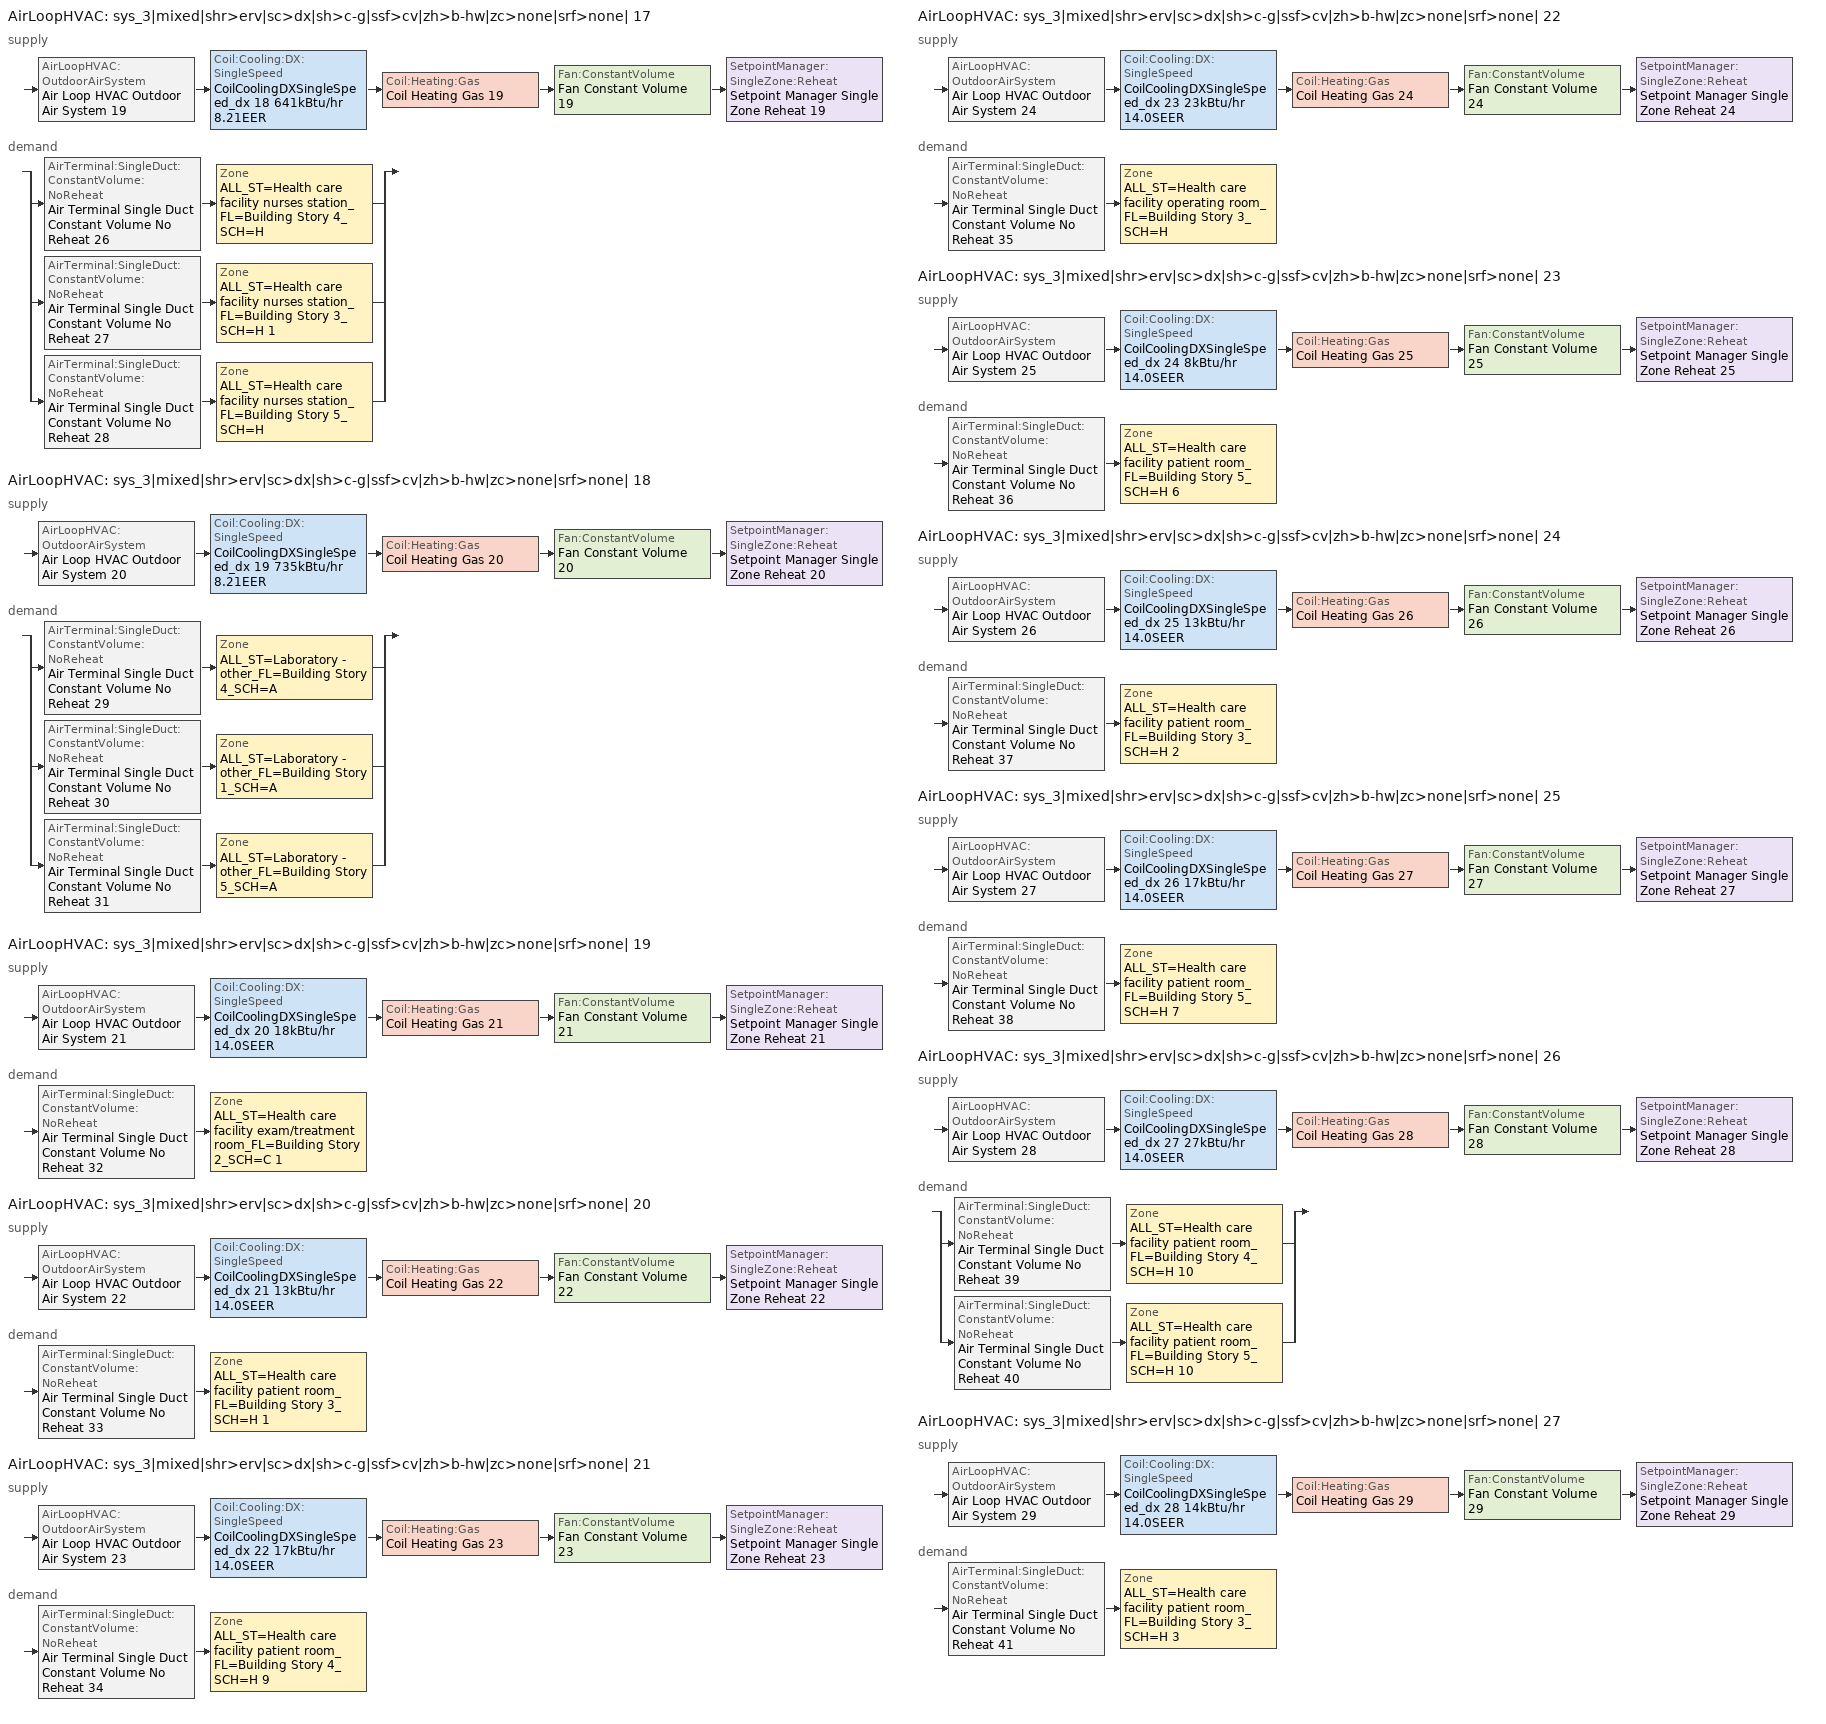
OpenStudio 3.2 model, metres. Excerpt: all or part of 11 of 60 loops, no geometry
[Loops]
AirLoopHVAC 'sys_3|mixed|shr>erv|sc>dx|sh>c-g|ssf>cv|zh>b-hw|zc>none|srf>none| 17'
 supply: AirLoopHVAC:OutdoorAirSystem 'Air Loop HVAC Outdoor Air System 19' > Coil:Cooling:DX:SingleSpeed 'CoilCoolingDXSingleSpeed_dx 18 641kBtu/hr 8.21EER' > Coil:Heating:Gas 'Coil Heating Gas 19' > Fan:ConstantVolume 'Fan Constant Volume 19' > SetpointManager:SingleZone:Reheat 'Setpoint Manager Single Zone Reheat 19'
 demand: split
  | AirTerminal:SingleDuct:ConstantVolume:NoReheat 'Air Terminal Single Duct Constant Volume No Reheat 26' > Zone 'ALL_ST=Health care facility nurses station_FL=Building Story 4_SCH=H'
  | AirTerminal:SingleDuct:ConstantVolume:NoReheat 'Air Terminal Single Duct Constant Volume No Reheat 27' > Zone 'ALL_ST=Health care facility nurses station_FL=Building Story 3_SCH=H 1'
  | AirTerminal:SingleDuct:ConstantVolume:NoReheat 'Air Terminal Single Duct Constant Volume No Reheat 28' > Zone 'ALL_ST=Health care facility nurses station_FL=Building Story 5_SCH=H'
AirLoopHVAC 'sys_3|mixed|shr>erv|sc>dx|sh>c-g|ssf>cv|zh>b-hw|zc>none|srf>none| 18'
 supply: AirLoopHVAC:OutdoorAirSystem 'Air Loop HVAC Outdoor Air System 20' > Coil:Cooling:DX:SingleSpeed 'CoilCoolingDXSingleSpeed_dx 19 735kBtu/hr 8.21EER' > Coil:Heating:Gas 'Coil Heating Gas 20' > Fan:ConstantVolume 'Fan Constant Volume 20' > SetpointManager:SingleZone:Reheat 'Setpoint Manager Single Zone Reheat 20'
 demand: split
  | AirTerminal:SingleDuct:ConstantVolume:NoReheat 'Air Terminal Single Duct Constant Volume No Reheat 29' > Zone 'ALL_ST=Laboratory - other_FL=Building Story 4_SCH=A'
  | AirTerminal:SingleDuct:ConstantVolume:NoReheat 'Air Terminal Single Duct Constant Volume No Reheat 30' > Zone 'ALL_ST=Laboratory - other_FL=Building Story 1_SCH=A'
  | AirTerminal:SingleDuct:ConstantVolume:NoReheat 'Air Terminal Single Duct Constant Volume No Reheat 31' > Zone 'ALL_ST=Laboratory - other_FL=Building Story 5_SCH=A'
AirLoopHVAC 'sys_3|mixed|shr>erv|sc>dx|sh>c-g|ssf>cv|zh>b-hw|zc>none|srf>none| 19'
 supply: AirLoopHVAC:OutdoorAirSystem 'Air Loop HVAC Outdoor Air System 21' > Coil:Cooling:DX:SingleSpeed 'CoilCoolingDXSingleSpeed_dx 20 18kBtu/hr 14.0SEER' > Coil:Heating:Gas 'Coil Heating Gas 21' > Fan:ConstantVolume 'Fan Constant Volume 21' > SetpointManager:SingleZone:Reheat 'Setpoint Manager Single Zone Reheat 21'
 demand: AirTerminal:SingleDuct:ConstantVolume:NoReheat 'Air Terminal Single Duct Constant Volume No Reheat 32' > Zone 'ALL_ST=Health care facility exam/treatment room_FL=Building Story 2_SCH=C 1'
AirLoopHVAC 'sys_3|mixed|shr>erv|sc>dx|sh>c-g|ssf>cv|zh>b-hw|zc>none|srf>none| 20'
 supply: AirLoopHVAC:OutdoorAirSystem 'Air Loop HVAC Outdoor Air System 22' > Coil:Cooling:DX:SingleSpeed 'CoilCoolingDXSingleSpeed_dx 21 13kBtu/hr 14.0SEER' > Coil:Heating:Gas 'Coil Heating Gas 22' > Fan:ConstantVolume 'Fan Constant Volume 22' > SetpointManager:SingleZone:Reheat 'Setpoint Manager Single Zone Reheat 22'
 demand: AirTerminal:SingleDuct:ConstantVolume:NoReheat 'Air Terminal Single Duct Constant Volume No Reheat 33' > Zone 'ALL_ST=Health care facility patient room_FL=Building Story 3_SCH=H 1'
AirLoopHVAC 'sys_3|mixed|shr>erv|sc>dx|sh>c-g|ssf>cv|zh>b-hw|zc>none|srf>none| 21'
 supply: AirLoopHVAC:OutdoorAirSystem 'Air Loop HVAC Outdoor Air System 23' > Coil:Cooling:DX:SingleSpeed 'CoilCoolingDXSingleSpeed_dx 22 17kBtu/hr 14.0SEER' > Coil:Heating:Gas 'Coil Heating Gas 23' > Fan:ConstantVolume 'Fan Constant Volume 23' > SetpointManager:SingleZone:Reheat 'Setpoint Manager Single Zone Reheat 23'
 demand: AirTerminal:SingleDuct:ConstantVolume:NoReheat 'Air Terminal Single Duct Constant Volume No Reheat 34' > Zone 'ALL_ST=Health care facility patient room_FL=Building Story 4_SCH=H 9'
AirLoopHVAC 'sys_3|mixed|shr>erv|sc>dx|sh>c-g|ssf>cv|zh>b-hw|zc>none|srf>none| 22'
 supply: AirLoopHVAC:OutdoorAirSystem 'Air Loop HVAC Outdoor Air System 24' > Coil:Cooling:DX:SingleSpeed 'CoilCoolingDXSingleSpeed_dx 23 23kBtu/hr 14.0SEER' > Coil:Heating:Gas 'Coil Heating Gas 24' > Fan:ConstantVolume 'Fan Constant Volume 24' > SetpointManager:SingleZone:Reheat 'Setpoint Manager Single Zone Reheat 24'
 demand: AirTerminal:SingleDuct:ConstantVolume:NoReheat 'Air Terminal Single Duct Constant Volume No Reheat 35' > Zone 'ALL_ST=Health care facility operating room_FL=Building Story 3_SCH=H'
AirLoopHVAC 'sys_3|mixed|shr>erv|sc>dx|sh>c-g|ssf>cv|zh>b-hw|zc>none|srf>none| 23'
 supply: AirLoopHVAC:OutdoorAirSystem 'Air Loop HVAC Outdoor Air System 25' > Coil:Cooling:DX:SingleSpeed 'CoilCoolingDXSingleSpeed_dx 24 8kBtu/hr 14.0SEER' > Coil:Heating:Gas 'Coil Heating Gas 25' > Fan:ConstantVolume 'Fan Constant Volume 25' > SetpointManager:SingleZone:Reheat 'Setpoint Manager Single Zone Reheat 25'
 demand: AirTerminal:SingleDuct:ConstantVolume:NoReheat 'Air Terminal Single Duct Constant Volume No Reheat 36' > Zone 'ALL_ST=Health care facility patient room_FL=Building Story 5_SCH=H 6'
AirLoopHVAC 'sys_3|mixed|shr>erv|sc>dx|sh>c-g|ssf>cv|zh>b-hw|zc>none|srf>none| 24'
 supply: AirLoopHVAC:OutdoorAirSystem 'Air Loop HVAC Outdoor Air System 26' > Coil:Cooling:DX:SingleSpeed 'CoilCoolingDXSingleSpeed_dx 25 13kBtu/hr 14.0SEER' > Coil:Heating:Gas 'Coil Heating Gas 26' > Fan:ConstantVolume 'Fan Constant Volume 26' > SetpointManager:SingleZone:Reheat 'Setpoint Manager Single Zone Reheat 26'
 demand: AirTerminal:SingleDuct:ConstantVolume:NoReheat 'Air Terminal Single Duct Constant Volume No Reheat 37' > Zone 'ALL_ST=Health care facility patient room_FL=Building Story 3_SCH=H 2'
AirLoopHVAC 'sys_3|mixed|shr>erv|sc>dx|sh>c-g|ssf>cv|zh>b-hw|zc>none|srf>none| 25'
 supply: AirLoopHVAC:OutdoorAirSystem 'Air Loop HVAC Outdoor Air System 27' > Coil:Cooling:DX:SingleSpeed 'CoilCoolingDXSingleSpeed_dx 26 17kBtu/hr 14.0SEER' > Coil:Heating:Gas 'Coil Heating Gas 27' > Fan:ConstantVolume 'Fan Constant Volume 27' > SetpointManager:SingleZone:Reheat 'Setpoint Manager Single Zone Reheat 27'
 demand: AirTerminal:SingleDuct:ConstantVolume:NoReheat 'Air Terminal Single Duct Constant Volume No Reheat 38' > Zone 'ALL_ST=Health care facility patient room_FL=Building Story 5_SCH=H 7'
AirLoopHVAC 'sys_3|mixed|shr>erv|sc>dx|sh>c-g|ssf>cv|zh>b-hw|zc>none|srf>none| 26'
 supply: AirLoopHVAC:OutdoorAirSystem 'Air Loop HVAC Outdoor Air System 28' > Coil:Cooling:DX:SingleSpeed 'CoilCoolingDXSingleSpeed_dx 27 27kBtu/hr 14.0SEER' > Coil:Heating:Gas 'Coil Heating Gas 28' > Fan:ConstantVolume 'Fan Constant Volume 28' > SetpointManager:SingleZone:Reheat 'Setpoint Manager Single Zone Reheat 28'
 demand: split
  | AirTerminal:SingleDuct:ConstantVolume:NoReheat 'Air Terminal Single Duct Constant Volume No Reheat 39' > Zone 'ALL_ST=Health care facility patient room_FL=Building Story 4_SCH=H 10'
  | AirTerminal:SingleDuct:ConstantVolume:NoReheat 'Air Terminal Single Duct Constant Volume No Reheat 40' > Zone 'ALL_ST=Health care facility patient room_FL=Building Story 5_SCH=H 10'
AirLoopHVAC 'sys_3|mixed|shr>erv|sc>dx|sh>c-g|ssf>cv|zh>b-hw|zc>none|srf>none| 27'
 supply: AirLoopHVAC:OutdoorAirSystem 'Air Loop HVAC Outdoor Air System 29' > Coil:Cooling:DX:SingleSpeed 'CoilCoolingDXSingleSpeed_dx 28 14kBtu/hr 14.0SEER' > Coil:Heating:Gas 'Coil Heating Gas 29' > Fan:ConstantVolume 'Fan Constant Volume 29' > SetpointManager:SingleZone:Reheat 'Setpoint Manager Single Zone Reheat 29'
 demand: AirTerminal:SingleDuct:ConstantVolume:NoReheat 'Air Terminal Single Duct Constant Volume No Reheat 41' > Zone 'ALL_ST=Health care facility patient room_FL=Building Story 3_SCH=H 3'
[Sizing:Zone] Zone Cooling Design Supply Air Temperature Input Method=TemperatureDifference; Zone Cooling Design Supply Air Temperature {C}=14; Zone Cooling Design Supply Air Temperature Difference {deltaC}=11; Zone Heating Design Supply Air Temperature Input Method=TemperatureDifference; Zone Heating Design Supply Air Temperature {C}=40; Zone Heating Design Supply Air Temperature Difference {deltaC}=21; Zone Cooling Design Supply Air Humidity Ratio {kg-H2O/kg-air}=0.0085; Zone Heating Design Supply Air Humidity Ratio {kg-H2O/kg-air}=0.008; Zone Heating Sizing Factor=1.3; Zone Cooling Sizing Factor=1.1; Cooling Design Air Flow Method=DesignDay; Heating Design Air Flow Method=DesignDay; Account for Dedicated Outdoor Air System=No; Dedicated Outdoor Air System Control Strategy=NeutralSupplyAir; Dedicated Outdoor Air Low Setpoint Temperature for Design {C}=autosize; Dedicated Outdoor Air High Setpoint Temperature for Design {C}=autosize
ALL_ST=Health care facility nurses station_FL=Building Story 4_SCH=H; ALL_ST=Laboratory - other_FL=Building Story 4_SCH=A; ALL_ST=Health care facility exam/treatment room_FL=Building Story 2_SCH=C 1; ALL_ST=Health care facility patient room_FL=Building Story 3_SCH=H 1; ALL_ST=Health care facility patient room_FL=Building Story 4_SCH=H 9; ALL_ST=Health care facility operating room_FL=Building Story 3_SCH=H; ALL_ST=Health care facility patient room_FL=Building Story 5_SCH=H 6; ALL_ST=Health care facility patient room_FL=Building Story 3_SCH=H 2; ALL_ST=Health care facility patient room_FL=Building Story 5_SCH=H 7; ALL_ST=Health care facility patient room_FL=Building Story 4_SCH=H 10; ALL_ST=Health care facility patient room_FL=Building Story 3_SCH=H 3; ALL_ST=Laboratory - other_FL=Building Story 1_SCH=A; ALL_ST=Laboratory - other_FL=Building Story 5_SCH=A; ALL_ST=Health care facility nurses station_FL=Building Story 3_SCH=H 1; ALL_ST=Health care facility nurses station_FL=Building Story 5_SCH=H; ALL_ST=Health care facility patient room_FL=Building Story 5_SCH=H 10
[Zone equipment]
ALL_ST=Health care facility nurses station_FL=Building Story 4_SCH=H: Zone HVAC Baseboard Convective Water 26, Air Terminal Single Duct Constant Volume No Reheat 26
ALL_ST=Laboratory - other_FL=Building Story 4_SCH=A: Zone HVAC Baseboard Convective Water 29, Air Terminal Single Duct Constant Volume No Reheat 29
ALL_ST=Health care facility exam/treatment room_FL=Building Story 2_SCH=C 1: Zone HVAC Baseboard Convective Water 32, Air Terminal Single Duct Constant Volume No Reheat 32
ALL_ST=Health care facility patient room_FL=Building Story 3_SCH=H 1: Zone HVAC Baseboard Convective Water 33, Air Terminal Single Duct Constant Volume No Reheat 33
ALL_ST=Health care facility patient room_FL=Building Story 4_SCH=H 9: Zone HVAC Baseboard Convective Water 34, Air Terminal Single Duct Constant Volume No Reheat 34
ALL_ST=Health care facility operating room_FL=Building Story 3_SCH=H: Zone HVAC Baseboard Convective Water 35, Air Terminal Single Duct Constant Volume No Reheat 35
ALL_ST=Health care facility patient room_FL=Building Story 5_SCH=H 6: Zone HVAC Baseboard Convective Water 36, Air Terminal Single Duct Constant Volume No Reheat 36
ALL_ST=Health care facility patient room_FL=Building Story 3_SCH=H 2: Zone HVAC Baseboard Convective Water 37, Air Terminal Single Duct Constant Volume No Reheat 37
ALL_ST=Health care facility patient room_FL=Building Story 5_SCH=H 7: Zone HVAC Baseboard Convective Water 38, Air Terminal Single Duct Constant Volume No Reheat 38
ALL_ST=Health care facility patient room_FL=Building Story 4_SCH=H 10: Zone HVAC Baseboard Convective Water 39, Air Terminal Single Duct Constant Volume No Reheat 39
ALL_ST=Health care facility patient room_FL=Building Story 3_SCH=H 3: Zone HVAC Baseboard Convective Water 41, Air Terminal Single Duct Constant Volume No Reheat 41
ALL_ST=Laboratory - other_FL=Building Story 1_SCH=A: Zone HVAC Baseboard Convective Water 30, Air Terminal Single Duct Constant Volume No Reheat 30
ALL_ST=Laboratory - other_FL=Building Story 5_SCH=A: Zone HVAC Baseboard Convective Water 31, Air Terminal Single Duct Constant Volume No Reheat 31
ALL_ST=Health care facility nurses station_FL=Building Story 3_SCH=H 1: Zone HVAC Baseboard Convective Water 27, Air Terminal Single Duct Constant Volume No Reheat 27
ALL_ST=Health care facility nurses station_FL=Building Story 5_SCH=H: Zone HVAC Baseboard Convective Water 28, Air Terminal Single Duct Constant Volume No Reheat 28
ALL_ST=Health care facility patient room_FL=Building Story 5_SCH=H 10: Zone HVAC Baseboard Convective Water 40, Air Terminal Single Duct Constant Volume No Reheat 40
[AirLoopHVAC] Design Supply Air Flow Rate {m3/s}=autosize; Design Return Air Flow Fraction of Supply Air Flow=1
Name | Availability Schedule
sys_3|mixed|shr>erv|sc>dx|sh>c-g|ssf>cv|zh>b-hw|zc>none|srf>none| 17 | sys_3|mixed|shr>none|sc>dx|sh>c-g|ssf>cv|zh>b-hw|zc>none|srf>none| 17 Occ Sch
sys_3|mixed|shr>erv|sc>dx|sh>c-g|ssf>cv|zh>b-hw|zc>none|srf>none| 18 | sys_3|mixed|shr>none|sc>dx|sh>c-g|ssf>cv|zh>b-hw|zc>none|srf>none| 18 Occ Sch
sys_3|mixed|shr>erv|sc>dx|sh>c-g|ssf>cv|zh>b-hw|zc>none|srf>none| 19 | sys_3|mixed|shr>none|sc>dx|sh>c-g|ssf>cv|zh>b-hw|zc>none|srf>none| 19 Occ Sch
sys_3|mixed|shr>erv|sc>dx|sh>c-g|ssf>cv|zh>b-hw|zc>none|srf>none| 20 | sys_3|mixed|shr>none|sc>dx|sh>c-g|ssf>cv|zh>b-hw|zc>none|srf>none| 20 Occ Sch
sys_3|mixed|shr>erv|sc>dx|sh>c-g|ssf>cv|zh>b-hw|zc>none|srf>none| 21 | sys_3|mixed|shr>none|sc>dx|sh>c-g|ssf>cv|zh>b-hw|zc>none|srf>none| 21 Occ Sch
sys_3|mixed|shr>erv|sc>dx|sh>c-g|ssf>cv|zh>b-hw|zc>none|srf>none| 22 | sys_3|mixed|shr>none|sc>dx|sh>c-g|ssf>cv|zh>b-hw|zc>none|srf>none| 22 Occ Sch
sys_3|mixed|shr>erv|sc>dx|sh>c-g|ssf>cv|zh>b-hw|zc>none|srf>none| 23 | sys_3|mixed|shr>none|sc>dx|sh>c-g|ssf>cv|zh>b-hw|zc>none|srf>none| 23 Occ Sch
sys_3|mixed|shr>erv|sc>dx|sh>c-g|ssf>cv|zh>b-hw|zc>none|srf>none| 24 | sys_3|mixed|shr>none|sc>dx|sh>c-g|ssf>cv|zh>b-hw|zc>none|srf>none| 24 Occ Sch
sys_3|mixed|shr>erv|sc>dx|sh>c-g|ssf>cv|zh>b-hw|zc>none|srf>none| 25 | sys_3|mixed|shr>none|sc>dx|sh>c-g|ssf>cv|zh>b-hw|zc>none|srf>none| 25 Occ Sch
sys_3|mixed|shr>erv|sc>dx|sh>c-g|ssf>cv|zh>b-hw|zc>none|srf>none| 26 | sys_3|mixed|shr>none|sc>dx|sh>c-g|ssf>cv|zh>b-hw|zc>none|srf>none| 26 Occ Sch
sys_3|mixed|shr>erv|sc>dx|sh>c-g|ssf>cv|zh>b-hw|zc>none|srf>none| 27 | sys_3|mixed|shr>none|sc>dx|sh>c-g|ssf>cv|zh>b-hw|zc>none|srf>none| 27 Occ Sch
[Sizing:System] Type of Load to Size On=Sensible; Design Outdoor Air Flow Rate {m3/s}=Autosize; Central Heating Maximum System Air Flow Ratio=1; Preheat Design Temperature {C}=7; Preheat Design Humidity Ratio {kg-H2O/kg-Air}=0.008; Precool Design Temperature {C}=13; Precool Design Humidity Ratio {kg-H2O/kg-Air}=0.008; Central Cooling Design Supply Air Temperature {C}=13; Central Heating Design Supply Air Temperature {C}=43; Sizing Option=NonCoincident; 100% Outdoor Air in Cooling=No; 100% Outdoor Air in Heating=No; Central Cooling Design Supply Air Humidity Ratio {kg-H2O/kg-Air}=0.0085; Central Heating Design Supply Air Humidity Ratio {kg-H2O/kg-Air}=0.008; Cooling Design Air Flow Method=DesignDay; Cooling Design Air Flow Rate {m3/s}=0; Heating Design Air Flow Method=DesignDay; Heating Design Air Flow Rate {m3/s}=0; System Outdoor Air Method=ZoneSum; Zone Maximum Outdoor Air Fraction=1; Cooling Supply Air Flow Rate Per Floor Area {m3/s-m2}=0.00996765; Cooling Fraction of Autosized Cooling Supply Air Flow Rate=1; Cooling Supply Air Flow Rate Per Unit Cooling Capacity {m3/s-W}=3.94755e-05; Heating Supply Air Flow Rate Per Floor Area {m3/s-m2}=0.00996765; Heating Fraction of Autosized Heating Supply Air Flow Rate=1; Heating Fraction of Autosized Cooling Supply Air Flow Rate=1; Heating Supply Air Flow Rate Per Unit Heating Capacity {m3/s-W}=3.15882e-05; Cooling Design Capacity Method=CoolingDesignCapacity; Cooling Design Capacity {W}=autosize; Cooling Design Capacity Per Floor Area {W/m2}=234.7; Fraction of Autosized Cooling Design Capacity=1; Heating Design Capacity Method=HeatingDesignCapacity; Heating Design Capacity {W}=autosize; Heating Design Capacity Per Floor Area {W/m2}=157; Fraction of Autosized Heating Design Capacity=1; Central Cooling Capacity Control Method=OnOff
sys_3|mixed|shr>erv|sc>dx|sh>c-g|ssf>cv|zh>b-hw|zc>none|srf>none| 17; sys_3|mixed|shr>erv|sc>dx|sh>c-g|ssf>cv|zh>b-hw|zc>none|srf>none| 18; sys_3|mixed|shr>erv|sc>dx|sh>c-g|ssf>cv|zh>b-hw|zc>none|srf>none| 19; sys_3|mixed|shr>erv|sc>dx|sh>c-g|ssf>cv|zh>b-hw|zc>none|srf>none| 20; sys_3|mixed|shr>erv|sc>dx|sh>c-g|ssf>cv|zh>b-hw|zc>none|srf>none| 21; sys_3|mixed|shr>erv|sc>dx|sh>c-g|ssf>cv|zh>b-hw|zc>none|srf>none| 22; sys_3|mixed|shr>erv|sc>dx|sh>c-g|ssf>cv|zh>b-hw|zc>none|srf>none| 23; sys_3|mixed|shr>erv|sc>dx|sh>c-g|ssf>cv|zh>b-hw|zc>none|srf>none| 24; sys_3|mixed|shr>erv|sc>dx|sh>c-g|ssf>cv|zh>b-hw|zc>none|srf>none| 25; sys_3|mixed|shr>erv|sc>dx|sh>c-g|ssf>cv|zh>b-hw|zc>none|srf>none| 26; sys_3|mixed|shr>erv|sc>dx|sh>c-g|ssf>cv|zh>b-hw|zc>none|srf>none| 27
[Fan:ConstantVolume] Availability Schedule=Always On Discrete; Fan Total Efficiency=0.39975; Pressure Rise {Pa}=640; Maximum Flow Rate {m3/s}=AutoSize; Motor Efficiency=0.615
Fan Constant Volume 19; Fan Constant Volume 20; Fan Constant Volume 21; Fan Constant Volume 22; Fan Constant Volume 23; Fan Constant Volume 24; Fan Constant Volume 25; Fan Constant Volume 26; Fan Constant Volume 27; Fan Constant Volume 28; Fan Constant Volume 29
[Coil:Cooling:DX:SingleSpeed] Availability Schedule=Always On Discrete; Rated Total Cooling Capacity {W}=autosize; Rated Sensible Heat Ratio=autosize; Rated Air Flow Rate {m3/s}=autosize; Rated Evaporator Fan Power Per Volume Flow Rate {W/(m3/s)}=773.3; Total Cooling Capacity Function of Temperature Curve=DXCOOL-NECB2011-REF-CAPFT; Total Cooling Capacity Function of Flow Fraction Curve=DXCOOL-NECB2011-REF-CAPFFLOW; Energy Input Ratio Function of Temperature Curve=DXCOOL-NECB2011-REF-COOLEIRFT; Energy Input Ratio Function of Flow Fraction Curve=DXCOOL-NECB2011-REF-COOLEIRFFLOW; Part Load Fraction Correlation Curve=DXCOOL-NECB2011-REF-COOLPLFFPLR; Minimum Outdoor Dry-Bulb Temperature for Compressor Operation {C}=-25; Condenser Type=AirCooled; Evaporative Condenser Effectiveness=0; Evaporative Condenser Air Flow Rate {m3/s}=Autosize; Evaporative Condenser Pump Rated Power Consumption {W}=Autosize; Crankcase Heater Capacity {W}=0; Maximum Outdoor Dry-Bulb Temperature for Crankcase Heater Operation {C}=0; Basin Heater Capacity {W/K}=0; Basin Heater Setpoint Temperature {C}=10
Name | Rated COP {W/W}
CoilCoolingDXSingleSpeed_dx 18 641kBtu/hr 8.21EER; CoilCoolingDXSingleSpeed_dx 19 735kBtu/hr 8.21EER | 2.8699
CoilCoolingDXSingleSpeed_dx 20 18kBtu/hr 14.0SEER; CoilCoolingDXSingleSpeed_dx 21 13kBtu/hr 14.0SEER; CoilCoolingDXSingleSpeed_dx 22 17kBtu/hr 14.0SEER; CoilCoolingDXSingleSpeed_dx 23 23kBtu/hr 14.0SEER; CoilCoolingDXSingleSpeed_dx 24 8kBtu/hr 14.0SEER; CoilCoolingDXSingleSpeed_dx 25 13kBtu/hr 14.0SEER; CoilCoolingDXSingleSpeed_dx 26 17kBtu/hr 14.0SEER; CoilCoolingDXSingleSpeed_dx 27 27kBtu/hr 14.0SEER; CoilCoolingDXSingleSpeed_dx 28 14kBtu/hr 14.0SEER | 4.11713
[Coil:Heating:Gas] Availability Schedule=Always On Discrete; Nominal Capacity {W}=AutoSize; Parasitic Electric Load {W}=0; Part Load Fraction Correlation Curve=FURNACE-EFFPLR-NECB2011; Parasitic Gas Load {W}=0
Name | Gas Burner Efficiency
Coil Heating Gas 19; Coil Heating Gas 20 | 0.81
Coil Heating Gas 21; Coil Heating Gas 22; Coil Heating Gas 23; Coil Heating Gas 24; Coil Heating Gas 25; Coil Heating Gas 26; Coil Heating Gas 27; Coil Heating Gas 28; Coil Heating Gas 29 | 0.924
[Controller:OutdoorAir] Minimum Outdoor Air Flow Rate {m3/s}=autosize; Maximum Outdoor Air Flow Rate {m3/s}=Autosize; Economizer Control Action Type=ModulateFlow; Lockout Type=NoLockout; Minimum Limit Type=FixedMinimum; High Humidity Control=No; Heat Recovery Bypass Control Type=BypassWhenOAFlowGreaterThanMinimum
Name | Economizer Control Type | Minimum Outdoor Air Schedule | Controller Mechanical Ventilation | Economizer Maximum Limit Dry-Bulb Temperature {C} | Economizer Maximum Limit Enthalpy {J/kg} | Economizer Minimum Limit Dry-Bulb Temperature {C}
Controller Outdoor Air 19 | DifferentialEnthalpy | sys_3|mixed|shr>none|sc>dx|sh>c-g|ssf>cv|zh>b-hw|zc>none|srf>none| 17 Occ Sch | Controller Mechanical Ventilation 19
Controller Outdoor Air 20 | DifferentialEnthalpy | sys_3|mixed|shr>none|sc>dx|sh>c-g|ssf>cv|zh>b-hw|zc>none|srf>none| 18 Occ Sch | Controller Mechanical Ventilation 20
Controller Outdoor Air 21 | NoEconomizer | sys_3|mixed|shr>none|sc>dx|sh>c-g|ssf>cv|zh>b-hw|zc>none|srf>none| 19 Occ Sch | Controller Mechanical Ventilation 21 | 28 | 64000 | -100
Controller Outdoor Air 22 | NoEconomizer | sys_3|mixed|shr>none|sc>dx|sh>c-g|ssf>cv|zh>b-hw|zc>none|srf>none| 20 Occ Sch | Controller Mechanical Ventilation 22 | 28 | 64000 | -100
Controller Outdoor Air 23 | NoEconomizer | sys_3|mixed|shr>none|sc>dx|sh>c-g|ssf>cv|zh>b-hw|zc>none|srf>none| 21 Occ Sch | Controller Mechanical Ventilation 23 | 28 | 64000 | -100
Controller Outdoor Air 24 | NoEconomizer | sys_3|mixed|shr>none|sc>dx|sh>c-g|ssf>cv|zh>b-hw|zc>none|srf>none| 22 Occ Sch | Controller Mechanical Ventilation 24 | 28 | 64000 | -100
Controller Outdoor Air 25 | NoEconomizer | sys_3|mixed|shr>none|sc>dx|sh>c-g|ssf>cv|zh>b-hw|zc>none|srf>none| 23 Occ Sch | Controller Mechanical Ventilation 25 | 28 | 64000 | -100
Controller Outdoor Air 26 | NoEconomizer | sys_3|mixed|shr>none|sc>dx|sh>c-g|ssf>cv|zh>b-hw|zc>none|srf>none| 24 Occ Sch | Controller Mechanical Ventilation 26 | 28 | 64000 | -100
Controller Outdoor Air 27 | NoEconomizer | sys_3|mixed|shr>none|sc>dx|sh>c-g|ssf>cv|zh>b-hw|zc>none|srf>none| 25 Occ Sch | Controller Mechanical Ventilation 27 | 28 | 64000 | -100
Controller Outdoor Air 28 | NoEconomizer | sys_3|mixed|shr>none|sc>dx|sh>c-g|ssf>cv|zh>b-hw|zc>none|srf>none| 26 Occ Sch | Controller Mechanical Ventilation 28 | 28 | 64000 | -100
Controller Outdoor Air 29 | NoEconomizer | sys_3|mixed|shr>none|sc>dx|sh>c-g|ssf>cv|zh>b-hw|zc>none|srf>none| 27 Occ Sch | Controller Mechanical Ventilation 29 | 28 | 64000 | -100
[Controller:MechanicalVentilation] Availability Schedule=Always On Discrete; System Outdoor Air Method=ZoneSum
Controller Mechanical Ventilation 19; Controller Mechanical Ventilation 20; Controller Mechanical Ventilation 21; Controller Mechanical Ventilation 22; Controller Mechanical Ventilation 23; Controller Mechanical Ventilation 24; Controller Mechanical Ventilation 25; Controller Mechanical Ventilation 26; Controller Mechanical Ventilation 27; Controller Mechanical Ventilation 28; Controller Mechanical Ventilation 29
[AirLoopHVAC:OutdoorAirSystem]
Name | Controller
Air Loop HVAC Outdoor Air System 19 | Controller Outdoor Air 19
Air Loop HVAC Outdoor Air System 20 | Controller Outdoor Air 20
Air Loop HVAC Outdoor Air System 21 | Controller Outdoor Air 21
Air Loop HVAC Outdoor Air System 22 | Controller Outdoor Air 22
Air Loop HVAC Outdoor Air System 23 | Controller Outdoor Air 23
Air Loop HVAC Outdoor Air System 24 | Controller Outdoor Air 24
Air Loop HVAC Outdoor Air System 25 | Controller Outdoor Air 25
Air Loop HVAC Outdoor Air System 26 | Controller Outdoor Air 26
Air Loop HVAC Outdoor Air System 27 | Controller Outdoor Air 27
Air Loop HVAC Outdoor Air System 28 | Controller Outdoor Air 28
Air Loop HVAC Outdoor Air System 29 | Controller Outdoor Air 29
[SetpointManager:SingleZone:Reheat] Minimum Supply Air Temperature {C}=13; Maximum Supply Air Temperature {C}=43
Name | Control Zone
Setpoint Manager Single Zone Reheat 19 | ALL_ST=Health care facility nurses station_FL=Building Story 4_SCH=H
Setpoint Manager Single Zone Reheat 20 | ALL_ST=Laboratory - other_FL=Building Story 4_SCH=A
Setpoint Manager Single Zone Reheat 21 | ALL_ST=Health care facility exam/treatment room_FL=Building Story 2_SCH=C 1
Setpoint Manager Single Zone Reheat 22 | ALL_ST=Health care facility patient room_FL=Building Story 3_SCH=H 1
Setpoint Manager Single Zone Reheat 23 | ALL_ST=Health care facility patient room_FL=Building Story 4_SCH=H 9
Setpoint Manager Single Zone Reheat 24 | ALL_ST=Health care facility operating room_FL=Building Story 3_SCH=H
Setpoint Manager Single Zone Reheat 25 | ALL_ST=Health care facility patient room_FL=Building Story 5_SCH=H 6
Setpoint Manager Single Zone Reheat 26 | ALL_ST=Health care facility patient room_FL=Building Story 3_SCH=H 2
Setpoint Manager Single Zone Reheat 27 | ALL_ST=Health care facility patient room_FL=Building Story 5_SCH=H 7
Setpoint Manager Single Zone Reheat 28 | ALL_ST=Health care facility patient room_FL=Building Story 5_SCH=H 10
Setpoint Manager Single Zone Reheat 29 | ALL_ST=Health care facility patient room_FL=Building Story 3_SCH=H 3
[AirTerminal:SingleDuct:ConstantVolume:NoReheat] Availability Schedule=Always On Discrete; Maximum Air Flow Rate {m3/s}=AutoSize
Air Terminal Single Duct Constant Volume No Reheat 26; Air Terminal Single Duct Constant Volume No Reheat 27; Air Terminal Single Duct Constant Volume No Reheat 28; Air Terminal Single Duct Constant Volume No Reheat 29; Air Terminal Single Duct Constant Volume No Reheat 30; Air Terminal Single Duct Constant Volume No Reheat 31; Air Terminal Single Duct Constant Volume No Reheat 32; Air Terminal Single Duct Constant Volume No Reheat 33; Air Terminal Single Duct Constant Volume No Reheat 34; Air Terminal Single Duct Constant Volume No Reheat 35; Air Terminal Single Duct Constant Volume No Reheat 36; Air Terminal Single Duct Constant Volume No Reheat 37; Air Terminal Single Duct Constant Volume No Reheat 38; Air Terminal Single Duct Constant Volume No Reheat 39; Air Terminal Single Duct Constant Volume No Reheat 40; Air Terminal Single Duct Constant Volume No Reheat 41
[Schedule:Ruleset]
Name | Default Day Schedule | Summer Design Day Schedule | Winter Design Day Schedule
sys_3|mixed|shr>none|sc>dx|sh>c-g|ssf>cv|zh>b-hw|zc>none|srf>none| 17 Occ Sch | sys_3|mixed|shr>none|sc>dx|sh>c-g|ssf>cv|zh>b-hw|zc>none|srf>none| 17 Occ Sch Default | sys_3|mixed|shr>none|sc>dx|sh>c-g|ssf>cv|zh>b-hw|zc>none|srf>none| 17 Occ Sch Summer Design Day | sys_3|mixed|shr>none|sc>dx|sh>c-g|ssf>cv|zh>b-hw|zc>none|srf>none| 17 Occ Sch Winter Design Day
sys_3|mixed|shr>none|sc>dx|sh>c-g|ssf>cv|zh>b-hw|zc>none|srf>none| 18 Occ Sch | sys_3|mixed|shr>none|sc>dx|sh>c-g|ssf>cv|zh>b-hw|zc>none|srf>none| 18 Occ Sch Default | sys_3|mixed|shr>none|sc>dx|sh>c-g|ssf>cv|zh>b-hw|zc>none|srf>none| 18 Occ Sch Summer Design Day | sys_3|mixed|shr>none|sc>dx|sh>c-g|ssf>cv|zh>b-hw|zc>none|srf>none| 18 Occ Sch Winter Design Day
sys_3|mixed|shr>none|sc>dx|sh>c-g|ssf>cv|zh>b-hw|zc>none|srf>none| 19 Occ Sch | sys_3|mixed|shr>none|sc>dx|sh>c-g|ssf>cv|zh>b-hw|zc>none|srf>none| 19 Occ Sch Default | sys_3|mixed|shr>none|sc>dx|sh>c-g|ssf>cv|zh>b-hw|zc>none|srf>none| 19 Occ Sch Summer Design Day | sys_3|mixed|shr>none|sc>dx|sh>c-g|ssf>cv|zh>b-hw|zc>none|srf>none| 19 Occ Sch Winter Design Day
sys_3|mixed|shr>none|sc>dx|sh>c-g|ssf>cv|zh>b-hw|zc>none|srf>none| 20 Occ Sch | sys_3|mixed|shr>none|sc>dx|sh>c-g|ssf>cv|zh>b-hw|zc>none|srf>none| 20 Occ Sch Default | sys_3|mixed|shr>none|sc>dx|sh>c-g|ssf>cv|zh>b-hw|zc>none|srf>none| 20 Occ Sch Summer Design Day | sys_3|mixed|shr>none|sc>dx|sh>c-g|ssf>cv|zh>b-hw|zc>none|srf>none| 20 Occ Sch Winter Design Day
sys_3|mixed|shr>none|sc>dx|sh>c-g|ssf>cv|zh>b-hw|zc>none|srf>none| 21 Occ Sch | sys_3|mixed|shr>none|sc>dx|sh>c-g|ssf>cv|zh>b-hw|zc>none|srf>none| 21 Occ Sch Default | sys_3|mixed|shr>none|sc>dx|sh>c-g|ssf>cv|zh>b-hw|zc>none|srf>none| 21 Occ Sch Summer Design Day | sys_3|mixed|shr>none|sc>dx|sh>c-g|ssf>cv|zh>b-hw|zc>none|srf>none| 21 Occ Sch Winter Design Day
sys_3|mixed|shr>none|sc>dx|sh>c-g|ssf>cv|zh>b-hw|zc>none|srf>none| 22 Occ Sch | sys_3|mixed|shr>none|sc>dx|sh>c-g|ssf>cv|zh>b-hw|zc>none|srf>none| 22 Occ Sch Default | sys_3|mixed|shr>none|sc>dx|sh>c-g|ssf>cv|zh>b-hw|zc>none|srf>none| 22 Occ Sch Summer Design Day | sys_3|mixed|shr>none|sc>dx|sh>c-g|ssf>cv|zh>b-hw|zc>none|srf>none| 22 Occ Sch Winter Design Day
sys_3|mixed|shr>none|sc>dx|sh>c-g|ssf>cv|zh>b-hw|zc>none|srf>none| 23 Occ Sch | sys_3|mixed|shr>none|sc>dx|sh>c-g|ssf>cv|zh>b-hw|zc>none|srf>none| 23 Occ Sch Default | sys_3|mixed|shr>none|sc>dx|sh>c-g|ssf>cv|zh>b-hw|zc>none|srf>none| 23 Occ Sch Summer Design Day | sys_3|mixed|shr>none|sc>dx|sh>c-g|ssf>cv|zh>b-hw|zc>none|srf>none| 23 Occ Sch Winter Design Day
sys_3|mixed|shr>none|sc>dx|sh>c-g|ssf>cv|zh>b-hw|zc>none|srf>none| 24 Occ Sch | sys_3|mixed|shr>none|sc>dx|sh>c-g|ssf>cv|zh>b-hw|zc>none|srf>none| 24 Occ Sch Default | sys_3|mixed|shr>none|sc>dx|sh>c-g|ssf>cv|zh>b-hw|zc>none|srf>none| 24 Occ Sch Summer Design Day | sys_3|mixed|shr>none|sc>dx|sh>c-g|ssf>cv|zh>b-hw|zc>none|srf>none| 24 Occ Sch Winter Design Day
sys_3|mixed|shr>none|sc>dx|sh>c-g|ssf>cv|zh>b-hw|zc>none|srf>none| 25 Occ Sch | sys_3|mixed|shr>none|sc>dx|sh>c-g|ssf>cv|zh>b-hw|zc>none|srf>none| 25 Occ Sch Default | sys_3|mixed|shr>none|sc>dx|sh>c-g|ssf>cv|zh>b-hw|zc>none|srf>none| 25 Occ Sch Summer Design Day | sys_3|mixed|shr>none|sc>dx|sh>c-g|ssf>cv|zh>b-hw|zc>none|srf>none| 25 Occ Sch Winter Design Day
sys_3|mixed|shr>none|sc>dx|sh>c-g|ssf>cv|zh>b-hw|zc>none|srf>none| 26 Occ Sch | sys_3|mixed|shr>none|sc>dx|sh>c-g|ssf>cv|zh>b-hw|zc>none|srf>none| 26 Occ Sch Default | sys_3|mixed|shr>none|sc>dx|sh>c-g|ssf>cv|zh>b-hw|zc>none|srf>none| 26 Occ Sch Summer Design Day | sys_3|mixed|shr>none|sc>dx|sh>c-g|ssf>cv|zh>b-hw|zc>none|srf>none| 26 Occ Sch Winter Design Day
sys_3|mixed|shr>none|sc>dx|sh>c-g|ssf>cv|zh>b-hw|zc>none|srf>none| 27 Occ Sch | sys_3|mixed|shr>none|sc>dx|sh>c-g|ssf>cv|zh>b-hw|zc>none|srf>none| 27 Occ Sch Default | sys_3|mixed|shr>none|sc>dx|sh>c-g|ssf>cv|zh>b-hw|zc>none|srf>none| 27 Occ Sch Summer Design Day | sys_3|mixed|shr>none|sc>dx|sh>c-g|ssf>cv|zh>b-hw|zc>none|srf>none| 27 Occ Sch Winter Design Day
[Schedule:Day]
sys_3|mixed|shr>none|sc>dx|sh>c-g|ssf>cv|zh>b-hw|zc>none|srf>none| 17 Occ Sch Default; sys_3|mixed|shr>none|sc>dx|sh>c-g|ssf>cv|zh>b-hw|zc>none|srf>none| 17 Occ Sch Winter Design Day; sys_3|mixed|shr>none|sc>dx|sh>c-g|ssf>cv|zh>b-hw|zc>none|srf>none| 17 Occ Sch Summer Design Day; sys_3|mixed|shr>none|sc>dx|sh>c-g|ssf>cv|zh>b-hw|zc>none|srf>none| 18 Occ Sch Winter Design Day; sys_3|mixed|shr>none|sc>dx|sh>c-g|ssf>cv|zh>b-hw|zc>none|srf>none| 18 Occ Sch Summer Design Day; sys_3|mixed|shr>none|sc>dx|sh>c-g|ssf>cv|zh>b-hw|zc>none|srf>none| 19 Occ Sch Winter Design Day; sys_3|mixed|shr>none|sc>dx|sh>c-g|ssf>cv|zh>b-hw|zc>none|srf>none| 19 Occ Sch Summer Design Day; sys_3|mixed|shr>none|sc>dx|sh>c-g|ssf>cv|zh>b-hw|zc>none|srf>none| 20 Occ Sch Default; sys_3|mixed|shr>none|sc>dx|sh>c-g|ssf>cv|zh>b-hw|zc>none|srf>none| 20 Occ Sch Winter Design Day; sys_3|mixed|shr>none|sc>dx|sh>c-g|ssf>cv|zh>b-hw|zc>none|srf>none| 20 Occ Sch Summer Design Day; sys_3|mixed|shr>none|sc>dx|sh>c-g|ssf>cv|zh>b-hw|zc>none|srf>none| 21 Occ Sch Default; sys_3|mixed|shr>none|sc>dx|sh>c-g|ssf>cv|zh>b-hw|zc>none|srf>none| 21 Occ Sch Winter Design Day; sys_3|mixed|shr>none|sc>dx|sh>c-g|ssf>cv|zh>b-hw|zc>none|srf>none| 21 Occ Sch Summer Design Day; sys_3|mixed|shr>none|sc>dx|sh>c-g|ssf>cv|zh>b-hw|zc>none|srf>none| 22 Occ Sch Default; sys_3|mixed|shr>none|sc>dx|sh>c-g|ssf>cv|zh>b-hw|zc>none|srf>none| 22 Occ Sch Winter Design Day; sys_3|mixed|shr>none|sc>dx|sh>c-g|ssf>cv|zh>b-hw|zc>none|srf>none| 22 Occ Sch Summer Design Day; sys_3|mixed|shr>none|sc>dx|sh>c-g|ssf>cv|zh>b-hw|zc>none|srf>none| 23 Occ Sch Default; sys_3|mixed|shr>none|sc>dx|sh>c-g|ssf>cv|zh>b-hw|zc>none|srf>none| 23 Occ Sch Winter Design Day; sys_3|mixed|shr>none|sc>dx|sh>c-g|ssf>cv|zh>b-hw|zc>none|srf>none| 23 Occ Sch Summer Design Day; sys_3|mixed|shr>none|sc>dx|sh>c-g|ssf>cv|zh>b-hw|zc>none|srf>none| 24 Occ Sch Default; sys_3|mixed|shr>none|sc>dx|sh>c-g|ssf>cv|zh>b-hw|zc>none|srf>none| 24 Occ Sch Winter Design Day; sys_3|mixed|shr>none|sc>dx|sh>c-g|ssf>cv|zh>b-hw|zc>none|srf>none| 24 Occ Sch Summer Design Day; sys_3|mixed|shr>none|sc>dx|sh>c-g|ssf>cv|zh>b-hw|zc>none|srf>none| 25 Occ Sch Default; sys_3|mixed|shr>none|sc>dx|sh>c-g|ssf>cv|zh>b-hw|zc>none|srf>none| 25 Occ Sch Winter Design Day; sys_3|mixed|shr>none|sc>dx|sh>c-g|ssf>cv|zh>b-hw|zc>none|srf>none| 25 Occ Sch Summer Design Day; sys_3|mixed|shr>none|sc>dx|sh>c-g|ssf>cv|zh>b-hw|zc>none|srf>none| 26 Occ Sch Default; sys_3|mixed|shr>none|sc>dx|sh>c-g|ssf>cv|zh>b-hw|zc>none|srf>none| 26 Occ Sch Winter Design Day; sys_3|mixed|shr>none|sc>dx|sh>c-g|ssf>cv|zh>b-hw|zc>none|srf>none| 26 Occ Sch Summer Design Day; sys_3|mixed|shr>none|sc>dx|sh>c-g|ssf>cv|zh>b-hw|zc>none|srf>none| 27 Occ Sch Default; sys_3|mixed|shr>none|sc>dx|sh>c-g|ssf>cv|zh>b-hw|zc>none|srf>none| 27 Occ Sch Winter Design Day; sys_3|mixed|shr>none|sc>dx|sh>c-g|ssf>cv|zh>b-hw|zc>none|srf>none| 27 Occ Sch Summer Design Day: 24, 0, 1
sys_3|mixed|shr>none|sc>dx|sh>c-g|ssf>cv|zh>b-hw|zc>none|srf>none| 18 Occ Sch Default: 8, 0, 0, 19, 0, 1, 24, 0, 0
sys_3|mixed|shr>none|sc>dx|sh>c-g|ssf>cv|zh>b-hw|zc>none|srf>none| 18 Occ Sch Sunday: 24, 0, 0
sys_3|mixed|shr>none|sc>dx|sh>c-g|ssf>cv|zh>b-hw|zc>none|srf>none| 19 Occ Sch Default: 9, 0, 0, 21, 0, 1, 24, 0, 0
sys_3|mixed|shr>none|sc>dx|sh>c-g|ssf>cv|zh>b-hw|zc>none|srf>none| 19 Occ Sch Sunday: 9, 0, 0, 19, 0, 1, 24, 0, 0
[Schedule:Rule] Rule Order=0; Apply Sunday=Yes; Date Specification Type=DateRange; Start Month=1; Start Day=1; End Month=12; End Day=31
Name | Schedule Ruleset | Day Schedule | Apply Saturday
sys_3|mixed|shr>none|sc>dx|sh>c-g|ssf>cv|zh>b-hw|zc>none|srf>none| 18 Occ Sch Sunday Rule | sys_3|mixed|shr>none|sc>dx|sh>c-g|ssf>cv|zh>b-hw|zc>none|srf>none| 18 Occ Sch | sys_3|mixed|shr>none|sc>dx|sh>c-g|ssf>cv|zh>b-hw|zc>none|srf>none| 18 Occ Sch Sunday | Yes
sys_3|mixed|shr>none|sc>dx|sh>c-g|ssf>cv|zh>b-hw|zc>none|srf>none| 19 Occ Sch Sunday Rule | sys_3|mixed|shr>none|sc>dx|sh>c-g|ssf>cv|zh>b-hw|zc>none|srf>none| 19 Occ Sch | sys_3|mixed|shr>none|sc>dx|sh>c-g|ssf>cv|zh>b-hw|zc>none|srf>none| 19 Occ Sch Sunday
[Schedule:Constant]
Always On Discrete: Value=1
[Curve:Biquadratic] Minimum Value of x=13; Maximum Value of x=24; Minimum Value of y=24; Maximum Value of y=46
Name | Coefficient1 Constant | Coefficient2 x | Coefficient3 x**2 | Coefficient4 y | Coefficient5 y**2 | Coefficient6 x*y
DXCOOL-NECB2011-REF-CAPFT | 0.867905 | 0.0142459 | 0.00055436 | -0.0075575 | 3.3e-05 | -0.0001918
DXCOOL-NECB2011-REF-COOLEIRFT | 0.114171 | 0.0281822 | -0.0004199 | 0.0214108 | 0.000161028 | -0.000679104
[Curve:Quadratic] Minimum Value of x=0.5; Maximum Value of x=1.5
Name | Coefficient1 Constant | Coefficient2 x | Coefficient3 x**2
DXCOOL-NECB2011-REF-CAPFFLOW | 0.8 | 0.2 | 0
DXCOOL-NECB2011-REF-COOLEIRFFLOW | 1.1552 | -0.1808 | 0.0256
[Curve:Cubic] Maximum Value of x=1
Name | Coefficient1 Constant | Coefficient2 x | Coefficient3 x**2 | Coefficient4 x**3 | Minimum Value of x
DXCOOL-NECB2011-REF-COOLPLFFPLR | 0.0277 | 4.9151 | -8.184 | 4.2702 | 0.7
FURNACE-EFFPLR-NECB2011 | 0.722 | 0.8211 | -1.0396 | 0.5 | 0
